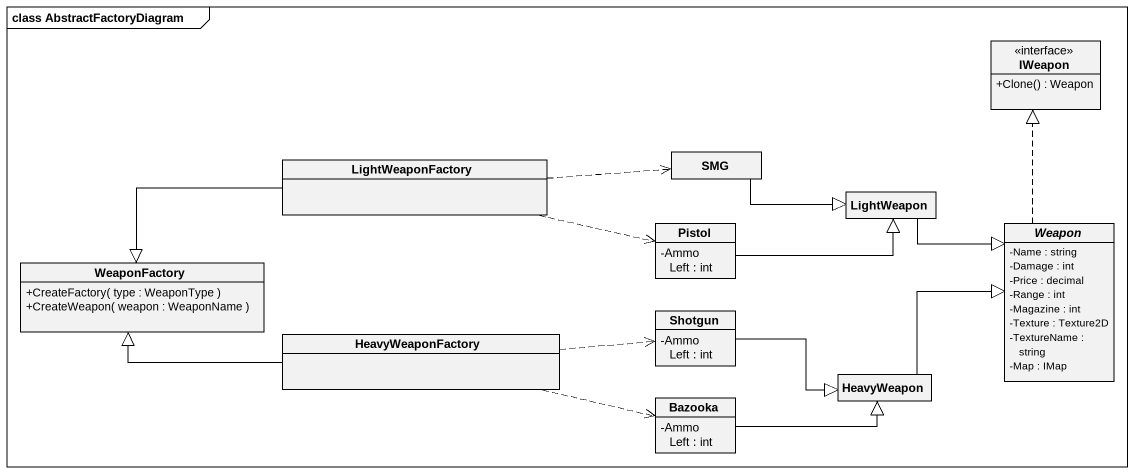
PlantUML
@startuml
mainframe class AbstractFactoryDiagram
hide circle
hide empty members
skinparam classAttributeIconSize 0
interface IWeapon {
  +Clone() : Weapon
}
class LightWeaponFactory
class SMG
class LightWeapon
class WeaponFactory {
  +CreateFactory( type : WeaponType )
  +CreateWeapon( weapon : WeaponName )
}
class Pistol {
  -AmmoLeft : int
}
abstract class Weapon {
  -Name : string
  -Damage : int
  -Price : decimal
  -Range : int
  -Magazine : int
  -Texture : Texture2D
  -TextureName : string
  -Map : IMap
}
class Shotgun {
  -AmmoLeft : int
}
class HeavyWeaponFactory
class Bazooka {
  -AmmoLeft : int
}
class HeavyWeapon
LightWeaponFactory .right.> SMG
LightWeaponFactory -left-|> WeaponFactory
LightWeaponFactory .right.> Pistol
SMG -right-|> LightWeapon
LightWeapon -right-|> Weapon
Pistol -right-|> LightWeapon
Weapon .up.|> IWeapon
Shotgun -right-|> HeavyWeapon
HeavyWeaponFactory -left-|> WeaponFactory
HeavyWeaponFactory .right.> Shotgun
HeavyWeaponFactory .right.> Bazooka
Bazooka -right-|> HeavyWeapon
HeavyWeapon -right-|> Weapon
@enduml
